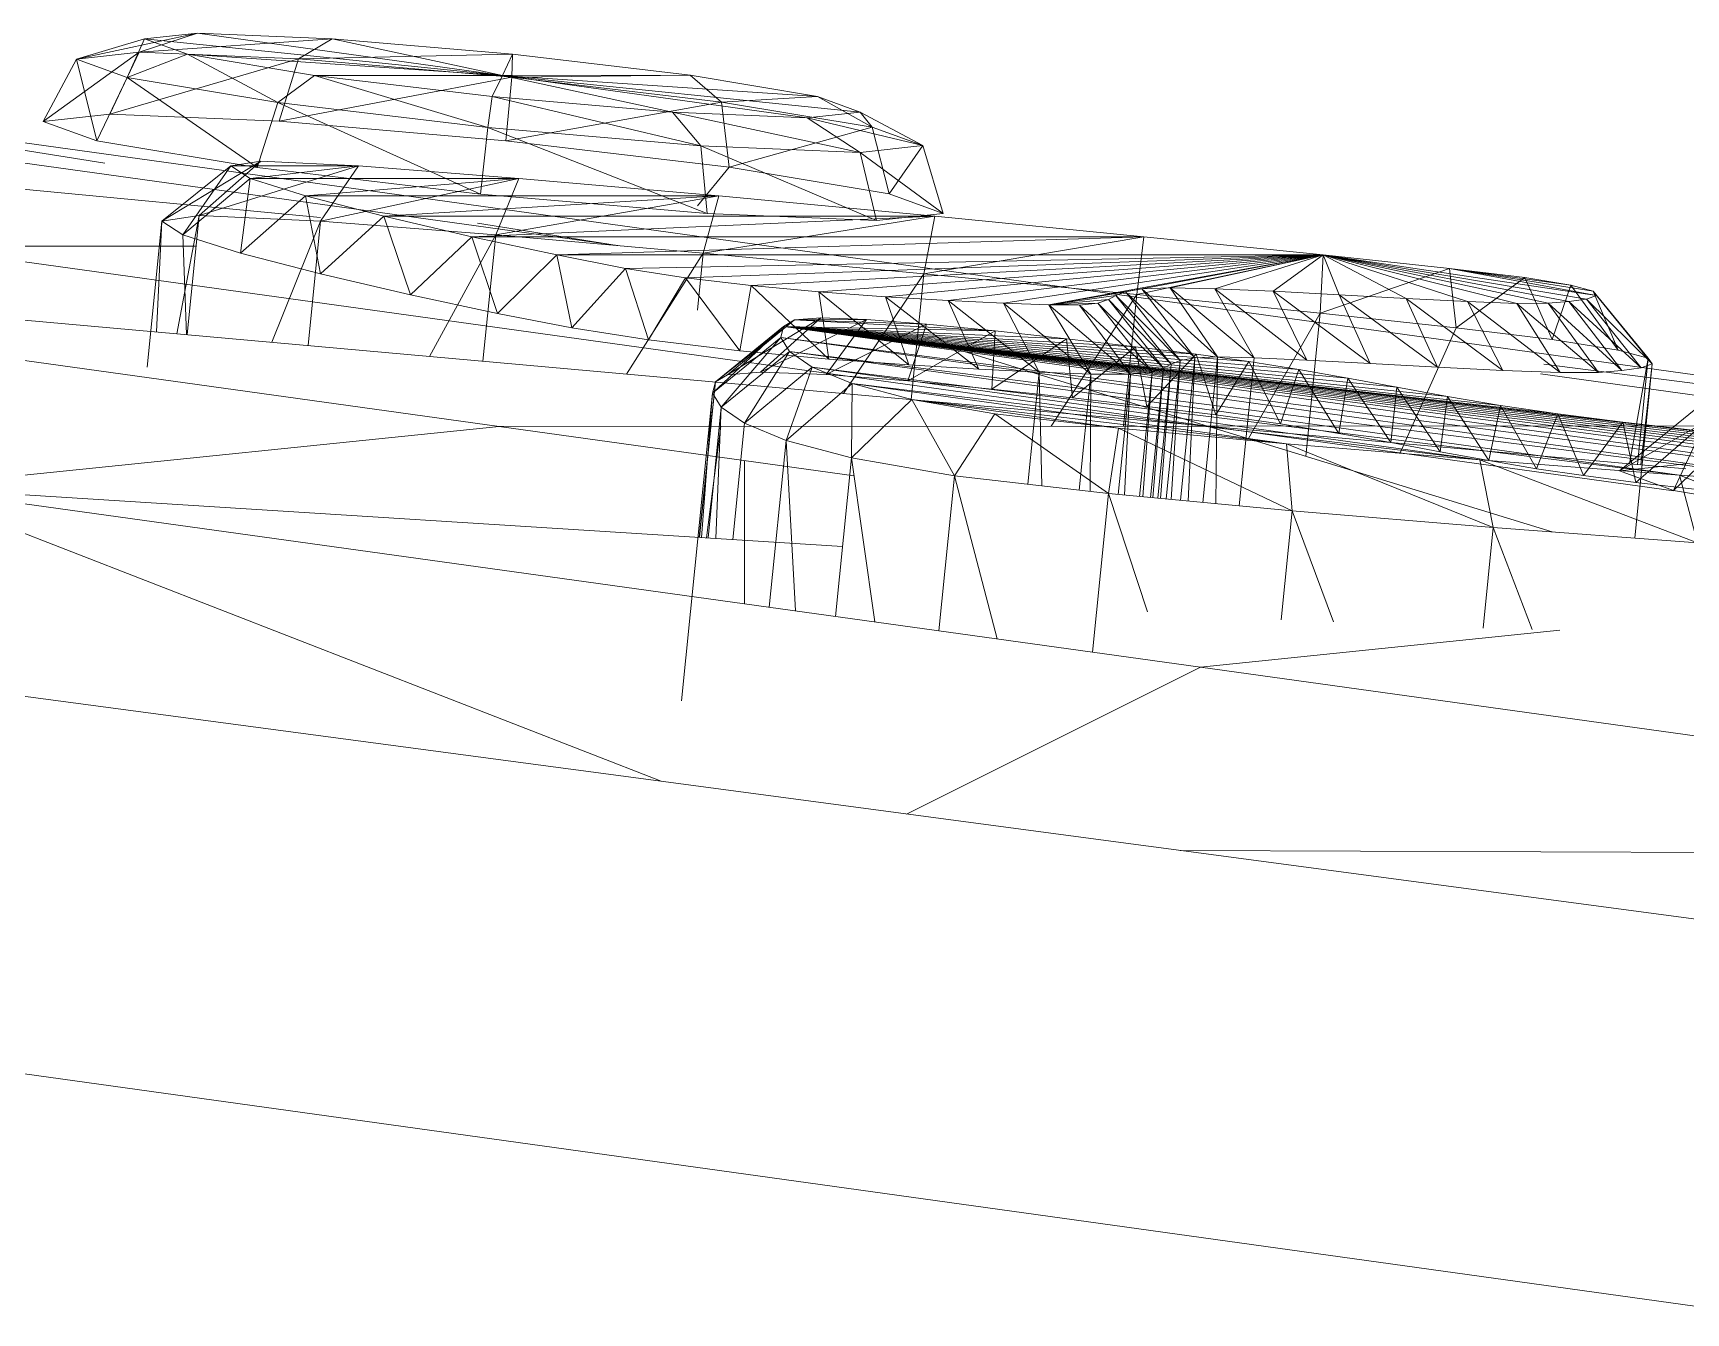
# Model space of a CAD drawing. Extents: x 4834 to 83801, y -13735 to 32221.
# Drawn here: x 13862.828 to 13863.559, y -12474.642 to -12474.076 of the extents above; entities that cross this region are included whole.
import ezdxf

# ---------------------------------------------------------------- set-up
doc = ezdxf.new("R2010")
doc.units = 0
doc.header["$LTSCALE"] = 8
doc.header["$MEASUREMENT"] = 0
doc.layers.add('ELEVATION', color=7, linetype='Continuous', lineweight=25, true_color=0xdda54b)
doc.layers.add('G-IMPT', color=8, linetype='Continuous', lineweight=9)
doc.layers.add('I-FURN', color=30, linetype='Continuous', lineweight=9)

# ---------------------------------------------------------------- blocks, each defined once
blk = doc.blocks.new('Captain_Kirk_simplified_chair_2_22296 - Captain_Kirk_simplified_chair_2_22296-V42-Section 1')
at = {"layer": 'G-IMPT'}
for p, q in [((1112.76138, 22.36732), (1112.08508, 22.46123)), ((1112.57464, 22.4614), (1112.5212, 22.44991)), ((1112.55121, 22.45887), (1112.5212, 22.44991)), ((1112.55121, 22.45887), (1112.54361, 22.44179)), ((1112.57464, 22.4614), (1112.54891, 22.45289)), ((1112.63419, 22.45891), (1112.54891, 22.45289)), ((1112.57464, 22.4614), (1112.55121, 22.45887)), ((1112.7094, 22.44268), (1112.55121, 22.45887)), ((1112.55121, 22.45887), (1112.57016, 22.45201)), ((1112.63419, 22.45891), (1112.57464, 22.4614)), ((1112.7094, 22.44268), (1112.57464, 22.4614)), ((1112.63419, 22.45891), (1112.61929, 22.44995)), ((1112.71389, 22.45207), (1112.63419, 22.45891)), ((1112.7094, 22.44268), (1112.63419, 22.45891)), ((1112.54891, 22.45289), (1112.50637, 22.42237)), ((1112.5212, 22.44991), (1112.50637, 22.42237)), ((1112.54891, 22.45289), (1112.5212, 22.44991)), ((1112.5212, 22.44991), (1112.54361, 22.44179)), ((1112.5212, 22.44991), (1112.53021, 22.41374)), ((1112.54891, 22.45289), (1112.53584, 22.42555)), ((1112.61929, 22.44995), (1112.53584, 22.42555)), ((1112.57016, 22.45201), (1112.54361, 22.44179)), ((1112.61929, 22.44995), (1112.54891, 22.45289)), ((1112.7094, 22.44268), (1112.57016, 22.45201)), ((1112.57016, 22.45201), (1112.62642, 22.44265)), ((1112.57016, 22.45201), (1112.61012, 22.43073)), ((1112.61929, 22.44995), (1112.61071, 22.42242)), ((1112.71389, 22.45207), (1112.61929, 22.44995)), ((1112.7135, 22.44187), (1112.61929, 22.44995)), ((1112.7094, 22.44268), (1112.71389, 22.45207)), ((1112.71389, 22.45207), (1112.7135, 22.44187)), ((1112.79238, 22.44272), (1112.71389, 22.45207)), ((1112.62642, 22.44265), (1112.61012, 22.43073)), ((1112.7094, 22.44268), (1112.62642, 22.44265)), ((1112.62642, 22.44265), (1112.70492, 22.43329)), ((1112.62642, 22.44265), (1112.7029, 22.41967)), ((1112.7094, 22.44268), (1112.70492, 22.43329)), ((1112.7094, 22.44268), (1112.79238, 22.44272)), ((1112.7094, 22.44268), (1112.78462, 22.42646)), ((1112.7094, 22.44268), (1112.84416, 22.42397)), ((1112.7094, 22.44268), (1112.8676, 22.42649)), ((1112.7094, 22.44268), (1112.84865, 22.43336)), ((1112.79238, 22.44272), (1112.7135, 22.44187)), ((1112.79238, 22.44272), (1112.84865, 22.43336)), ((1112.79238, 22.44272), (1112.80629, 22.43081)), ((1112.54361, 22.44179), (1112.53021, 22.41374)), ((1112.54361, 22.44179), (1112.61012, 22.43073)), ((1112.54361, 22.44179), (1112.60095, 22.40197)), ((1112.7135, 22.44187), (1112.61071, 22.42242)), ((1112.7135, 22.44187), (1112.71093, 22.41382)), ((1112.80629, 22.43081), (1112.7135, 22.44187)), ((1113.01825, 22.34063), (1112.34713, 22.43383)), ((1112.53362, 22.40389), (1112.34713, 22.43383)), ((1112.61012, 22.43073), (1112.60095, 22.40197)), ((1112.61012, 22.43073), (1112.7029, 22.41967)), ((1112.61012, 22.43073), (1112.69966, 22.39021)), ((1112.70492, 22.43329), (1112.7029, 22.41967)), ((1112.70492, 22.43329), (1112.78462, 22.42646)), ((1112.70492, 22.43329), (1112.79711, 22.41159)), ((1112.80629, 22.43081), (1112.71093, 22.41382)), ((1112.84865, 22.43336), (1112.80629, 22.43081)), ((1112.80629, 22.43081), (1112.87279, 22.41975)), ((1112.80629, 22.43081), (1112.80964, 22.40206)), ((1112.8676, 22.42649), (1112.84865, 22.43336)), ((1112.84865, 22.43336), (1112.87279, 22.41975)), ((1112.53584, 22.42555), (1112.50637, 22.42237)), ((1112.50637, 22.42237), (1112.53021, 22.41374)), ((1112.61071, 22.42242), (1112.53584, 22.42555)), ((1112.71093, 22.41382), (1112.61071, 22.42242)), ((1112.78462, 22.42646), (1112.84416, 22.42397)), ((1112.78462, 22.42646), (1112.79711, 22.41159)), ((1112.78462, 22.42646), (1112.8675, 22.40865)), ((1112.84416, 22.42397), (1112.8676, 22.42649)), ((1112.84416, 22.42397), (1112.8675, 22.40865)), ((1112.84416, 22.42397), (1112.8952, 22.41164)), ((1112.8676, 22.42649), (1112.8952, 22.41164)), ((1112.8676, 22.42649), (1112.87279, 22.41975)), ((1112.53021, 22.41374), (1112.60095, 22.40197)), ((1112.7029, 22.41967), (1112.69966, 22.39021)), ((1112.7029, 22.41967), (1112.79711, 22.41159)), ((1112.7029, 22.41967), (1112.79988, 22.38161)), ((1112.80964, 22.40206), (1112.71093, 22.41382)), ((1112.87279, 22.41975), (1112.80964, 22.40206)), ((1112.8952, 22.41164), (1112.87279, 22.41975)), ((1112.87279, 22.41975), (1112.88039, 22.39029)), ((1112.79711, 22.41159), (1112.8675, 22.40865)), ((1112.79711, 22.41159), (1112.79988, 22.38161)), ((1112.79711, 22.41159), (1112.87475, 22.37848)), ((1112.8675, 22.40865), (1112.8952, 22.41164)), ((1112.8675, 22.40865), (1112.87475, 22.37848)), ((1112.8675, 22.40865), (1112.90422, 22.38166)), ((1112.8952, 22.41164), (1112.88039, 22.39029)), ((1112.8952, 22.41164), (1112.90422, 22.38166)), ((1112.39516, 22.40204), (1112.62905, 22.37986)), ((1112.5589, 22.37823), (1112.60262, 22.40472)), ((1112.5894, 22.40265), (1112.5589, 22.37823)), ((1112.56821, 22.37224), (1112.5894, 22.40265)), ((1112.60262, 22.40472), (1112.57537, 22.38081)), ((1112.57537, 22.38081), (1112.64585, 22.40265)), ((1112.5894, 22.40265), (1112.60262, 22.40472)), ((1112.5979, 22.39718), (1112.5894, 22.40265)), ((1112.5894, 22.40265), (1112.64585, 22.40265)), ((1112.5979, 22.39718), (1112.64585, 22.40265)), ((1112.60095, 22.40197), (1112.69966, 22.39021)), ((1112.60262, 22.40472), (1112.64585, 22.40265)), ((1112.64585, 22.40265), (1112.62905, 22.37824)), ((1112.64585, 22.40265), (1112.71671, 22.39717)), ((1112.80964, 22.40206), (1112.79556, 22.38506)), ((1112.80964, 22.40206), (1112.88039, 22.39029)), ((1112.5979, 22.39718), (1112.56821, 22.37224)), ((1112.59363, 22.36416), (1112.5979, 22.39718)), ((1112.62233, 22.38941), (1112.5979, 22.39718)), ((1112.5979, 22.39718), (1112.71671, 22.39717)), ((1112.62233, 22.38941), (1112.71671, 22.39717)), ((1112.62905, 22.37824), (1112.71671, 22.39717)), ((1112.71671, 22.39717), (1112.70644, 22.37226)), ((1112.71671, 22.39717), (1112.805, 22.38939)), ((1112.62233, 22.38941), (1112.59363, 22.36416)), ((1112.65693, 22.38044), (1112.62233, 22.38941)), ((1112.62903, 22.35498), (1112.62233, 22.38941)), ((1112.62233, 22.38941), (1112.805, 22.38939)), ((1112.65693, 22.38044), (1112.805, 22.38939)), ((1112.69966, 22.39021), (1112.79988, 22.38161)), ((1112.70644, 22.37226), (1112.805, 22.38939)), ((1112.805, 22.38939), (1112.79811, 22.36417)), ((1112.805, 22.38939), (1112.90048, 22.38041)), ((1112.90422, 22.38166), (1112.88039, 22.39029)), ((1112.5589, 22.37823), (1112.5524, 22.3138)), ((1112.5589, 22.37823), (1112.55654, 22.32931)), ((1112.5589, 22.37823), (1112.57537, 22.38081)), ((1112.56821, 22.37224), (1112.5589, 22.37823)), ((1112.57537, 22.38081), (1112.5655, 22.32851)), ((1112.57537, 22.38081), (1112.57005, 22.3281)), ((1112.57537, 22.38081), (1112.62905, 22.37824)), ((1112.62905, 22.37824), (1112.60757, 22.32474)), ((1112.62905, 22.37824), (1112.6235, 22.32331)), ((1112.65693, 22.38044), (1112.62903, 22.35498)), ((1112.62905, 22.37824), (1112.70644, 22.37226)), ((1112.6959, 22.37137), (1112.65693, 22.38044)), ((1112.66873, 22.34574), (1112.65693, 22.38044)), ((1112.65693, 22.38044), (1112.90048, 22.38041)), ((1112.6959, 22.37137), (1112.90048, 22.38041)), ((1112.76008, 22.36753), (1112.69837, 22.37743)), ((1112.79811, 22.36417), (1112.90048, 22.38041)), ((1112.79988, 22.38161), (1112.87475, 22.37848)), ((1112.87475, 22.37848), (1112.90422, 22.38166)), ((1112.90048, 22.38041), (1112.89572, 22.355)), ((1112.90048, 22.38041), (1112.99294, 22.37135)), ((1112.59363, 22.36416), (1112.56821, 22.37224)), ((1112.56821, 22.37224), (1112.56984, 22.32812)), ((1112.6959, 22.37137), (1112.66873, 22.34574)), ((1112.70644, 22.37226), (1112.6772, 22.3185)), ((1112.73347, 22.36331), (1112.6959, 22.37137)), ((1112.70721, 22.33749), (1112.6959, 22.37137)), ((1112.6959, 22.37137), (1112.99294, 22.37135)), ((1112.70644, 22.37226), (1112.7008, 22.31638)), ((1112.70644, 22.37226), (1112.79811, 22.36417)), ((1112.73347, 22.36331), (1112.99294, 22.37135)), ((1112.89572, 22.355), (1112.99294, 22.37135)), ((1112.99294, 22.37135), (1112.98983, 22.34578)), ((1112.99294, 22.37135), (1113.07217, 22.36331)), ((1112.70803, 22.28754), (1112.13558, 22.36704)), ((1113.02103, 22.28768), (1112.1638, 22.36451)), ((1113.02103, 22.28768), (1112.44858, 22.36718)), ((1112.45915, 22.36718), (1112.574, 22.36723)), ((1112.62903, 22.35498), (1112.59363, 22.36416)), ((1112.73347, 22.36331), (1112.70721, 22.33749)), ((1112.76386, 22.35735), (1112.73347, 22.36331)), ((1112.74014, 22.33104), (1112.73347, 22.36331)), ((1112.73347, 22.36331), (1113.07217, 22.36331)), ((1112.76386, 22.35735), (1113.07217, 22.36331)), ((1112.79811, 22.36417), (1112.76428, 22.31069)), ((1112.79039, 22.3532), (1113.07217, 22.36331)), ((1112.79811, 22.36417), (1112.79556, 22.33893)), ((1112.79811, 22.36417), (1112.89572, 22.355)), ((1112.8193, 22.34977), (1113.07217, 22.36331)), ((1112.8492, 22.34701), (1113.07217, 22.36331)), ((1112.87869, 22.34483), (1113.07217, 22.36331)), ((1112.9064, 22.34318), (1113.07217, 22.36331)), ((1112.93091, 22.342), (1113.07217, 22.36331)), ((1112.95085, 22.34121), (1113.07217, 22.36331)), ((1112.98983, 22.34578), (1113.07217, 22.36331)), ((1112.99204, 22.34829), (1113.07217, 22.36331)), ((1113.00449, 22.34883), (1113.07217, 22.36331)), ((1113.02426, 22.34841), (1113.07217, 22.36331)), ((1113.05012, 22.34727), (1113.07217, 22.36331)), ((1113.07217, 22.36331), (1113.07082, 22.33755)), ((1113.07217, 22.36331), (1113.12794, 22.35739)), ((1113.17163, 22.34196), (1113.07217, 22.36331)), ((1113.15783, 22.3419), (1113.07217, 22.36331)), ((1113.13594, 22.34272), (1113.07217, 22.36331)), ((1113.1088, 22.3441), (1113.07217, 22.36331)), ((1113.07925, 22.34573), (1113.07217, 22.36331)), ((1113.07217, 22.36331), (1113.19294, 22.34534)), ((1113.07217, 22.36331), (1113.18856, 22.34382)), ((1113.07217, 22.36331), (1113.18067, 22.34272)), ((1112.66873, 22.34574), (1112.62903, 22.35498)), ((1112.76386, 22.35735), (1112.74014, 22.33104)), ((1112.79039, 22.3532), (1112.76386, 22.35735)), ((1112.774, 22.32574), (1112.76386, 22.35735)), ((1112.89572, 22.355), (1112.86023, 22.3021)), ((1112.89572, 22.355), (1112.89011, 22.29942)), ((1112.89572, 22.355), (1112.98983, 22.34578)), ((1113.07082, 22.33755), (1113.12794, 22.35739)), ((1113.12794, 22.35739), (1113.16131, 22.35332)), ((1113.12794, 22.35739), (1113.13095, 22.33118)), ((1113.12794, 22.35739), (1113.18168, 22.35001)), ((1113.12794, 22.35739), (1113.19143, 22.34738)), ((1113.12794, 22.35739), (1113.19294, 22.34534)), ((1112.79039, 22.3532), (1112.774, 22.32574)), ((1112.8193, 22.34977), (1112.79039, 22.3532)), ((1112.81438, 22.32095), (1112.79039, 22.3532)), ((1112.8193, 22.34977), (1112.81438, 22.32095)), ((1112.8492, 22.34701), (1112.8193, 22.34977)), ((1112.85374, 22.3173), (1112.8193, 22.34977)), ((1112.99204, 22.34829), (1112.95085, 22.34121)), ((1112.99204, 22.34829), (1112.98478, 22.34702)), ((1113.00449, 22.34883), (1112.99204, 22.34829)), ((1113.02545, 22.31825), (1112.99204, 22.34829)), ((1112.99204, 22.34829), (1113.01542, 22.31782)), ((1113.02426, 22.34841), (1113.00449, 22.34883)), ((1113.04162, 22.31791), (1113.00449, 22.34883)), ((1113.00449, 22.34883), (1113.02545, 22.31825)), ((1113.05012, 22.34727), (1113.02426, 22.34841)), ((1113.06491, 22.31689), (1113.02426, 22.34841)), ((1113.02426, 22.34841), (1113.04162, 22.31791)), ((1113.07925, 22.34573), (1113.05012, 22.34727)), ((1113.0929, 22.31541), (1113.05012, 22.34727)), ((1113.05012, 22.34727), (1113.06491, 22.31689)), ((1113.13095, 22.33118), (1113.16131, 22.35332)), ((1113.16131, 22.35332), (1113.18168, 22.35001)), ((1113.16131, 22.35332), (1113.17341, 22.32599)), ((1113.17341, 22.32599), (1113.18168, 22.35001)), ((1113.18168, 22.35001), (1113.19143, 22.34738)), ((1113.18168, 22.35001), (1113.20251, 22.32126)), ((1113.19143, 22.34738), (1113.2158, 22.31768)), ((1113.20251, 22.32126), (1113.19143, 22.34738)), ((1113.19143, 22.34738), (1113.19294, 22.34534)), ((1112.70721, 22.33749), (1112.66873, 22.34574)), ((1112.87869, 22.34483), (1112.8492, 22.34701)), ((1112.889, 22.3147), (1112.8492, 22.34701)), ((1112.8492, 22.34701), (1112.85374, 22.3173)), ((1112.9064, 22.34318), (1112.87869, 22.34483)), ((1112.92004, 22.31286), (1112.87869, 22.34483)), ((1112.87869, 22.34483), (1112.889, 22.3147)), ((1112.93091, 22.342), (1112.9064, 22.34318)), ((1112.94658, 22.31157), (1112.9064, 22.34318)), ((1112.9064, 22.34318), (1112.92004, 22.31286)), ((1112.95085, 22.34121), (1112.93091, 22.342)), ((1112.96953, 22.31067), (1112.93091, 22.342)), ((1112.93091, 22.342), (1112.94658, 22.31157)), ((1112.98478, 22.34702), (1112.95085, 22.34121)), ((1112.98056, 22.34533), (1112.95085, 22.34121)), ((1112.97722, 22.34357), (1112.95085, 22.34121)), ((1112.97259, 22.34208), (1112.95085, 22.34121)), ((1112.96452, 22.34118), (1112.95085, 22.34121)), ((1112.98694, 22.31063), (1112.95085, 22.34121)), ((1112.95085, 22.34121), (1112.96953, 22.31067)), ((1112.98983, 22.34578), (1112.952, 22.28765)), ((1112.97259, 22.34208), (1112.96452, 22.34118)), ((1112.99663, 22.31171), (1112.96452, 22.34118)), ((1112.96452, 22.34118), (1112.98694, 22.31063)), ((1112.97722, 22.34357), (1112.97259, 22.34208)), ((1113.00163, 22.31332), (1112.97259, 22.34208)), ((1112.97259, 22.34208), (1112.99663, 22.31171)), ((1112.98056, 22.34533), (1112.97722, 22.34357)), ((1113.005, 22.31509), (1112.97722, 22.34357)), ((1112.97722, 22.34357), (1113.00163, 22.31332)), ((1112.98478, 22.34702), (1112.98056, 22.34533)), ((1113.00902, 22.3167), (1112.98056, 22.34533)), ((1112.98056, 22.34533), (1113.005, 22.31509)), ((1112.98983, 22.34578), (1112.98396, 22.28767)), ((1113.01542, 22.31782), (1112.98478, 22.34702)), ((1112.98478, 22.34702), (1113.00902, 22.3167)), ((1112.98983, 22.34578), (1113.07082, 22.33755)), ((1113.59071, 22.26113), (1113.01825, 22.34063)), ((1113.1088, 22.3441), (1113.07925, 22.34573)), ((1113.12267, 22.31377), (1113.07925, 22.34573)), ((1113.07925, 22.34573), (1113.0929, 22.31541)), ((1113.13594, 22.34272), (1113.1088, 22.3441)), ((1113.15151, 22.3123), (1113.1088, 22.3441)), ((1113.1088, 22.3441), (1113.12267, 22.31377)), ((1113.15783, 22.3419), (1113.13594, 22.34272)), ((1113.17691, 22.31135), (1113.13594, 22.34272)), ((1113.13594, 22.34272), (1113.15151, 22.3123)), ((1113.17163, 22.34196), (1113.15783, 22.3419)), ((1113.15783, 22.3419), (1113.19388, 22.31142)), ((1113.15783, 22.3419), (1113.17691, 22.31135)), ((1113.17163, 22.34196), (1113.18067, 22.34272)), ((1113.17163, 22.34196), (1113.19388, 22.31142)), ((1113.17163, 22.34196), (1113.20415, 22.31228)), ((1113.18856, 22.34382), (1113.18067, 22.34272)), ((1113.21269, 22.31347), (1113.18067, 22.34272)), ((1113.18067, 22.34272), (1113.20415, 22.31228)), ((1113.19294, 22.34534), (1113.18856, 22.34382)), ((1113.21764, 22.31519), (1113.18856, 22.34382)), ((1113.18856, 22.34382), (1113.21269, 22.31347)), ((1113.2158, 22.31768), (1113.19294, 22.34534)), ((1113.19294, 22.34534), (1113.21764, 22.31519)), ((1112.74014, 22.33104), (1112.70721, 22.33749)), ((1112.80352, 22.30718), (1112.83854, 22.33463)), ((1112.80882, 22.31039), (1112.85009, 22.33554)), ((1112.83854, 22.33463), (1112.80882, 22.31039)), ((1112.85009, 22.33554), (1112.82352, 22.31155)), ((1112.82352, 22.31155), (1112.87036, 22.33477)), ((1112.83362, 22.33165), (1112.83854, 22.33463)), ((1112.83854, 22.33463), (1112.85009, 22.33554)), ((1112.83854, 22.33463), (1112.87036, 22.33477)), ((1112.83854, 22.33463), (1112.89689, 22.33271)), ((1112.83854, 22.33463), (1112.92719, 22.32975)), ((1112.85009, 22.33554), (1112.87036, 22.33477)), ((1112.87036, 22.33477), (1112.85248, 22.31045)), ((1112.85248, 22.31045), (1112.89689, 22.33271)), ((1112.87036, 22.33477), (1112.89689, 22.33271)), ((1112.89689, 22.33271), (1112.88861, 22.30764)), ((1112.89689, 22.33271), (1112.92719, 22.32975)), ((1113.07082, 22.33755), (1113.03914, 22.28213)), ((1113.07082, 22.33755), (1113.06444, 22.27436)), ((1113.07082, 22.33755), (1113.13095, 22.33118)), ((1112.774, 22.32574), (1112.74014, 22.33104)), ((1112.81438, 22.32095), (1112.774, 22.32574)), ((1112.8023, 22.30226), (1112.83362, 22.33165)), ((1112.83243, 22.32685), (1112.8023, 22.30226)), ((1112.83362, 22.33165), (1112.80352, 22.30718)), ((1112.80616, 22.29602), (1112.83243, 22.32685)), ((1112.83243, 22.32685), (1112.83362, 22.33165)), ((1113.38119, 22.25552), (1112.83243, 22.32685)), ((1113.31234, 22.26011), (1112.83243, 22.32685)), ((1112.83623, 22.32071), (1112.83243, 22.32685)), ((1113.01596, 22.3195), (1112.83362, 22.33165)), ((1113.03928, 22.3163), (1112.83362, 22.33165)), ((1113.06147, 22.3127), (1112.83362, 22.33165)), ((1113.08311, 22.30884), (1112.83362, 22.33165)), ((1113.10478, 22.30482), (1112.83362, 22.33165)), ((1113.12707, 22.30077), (1112.83362, 22.33165)), ((1113.15056, 22.2968), (1112.83362, 22.33165)), ((1113.17583, 22.29303), (1112.83362, 22.33165)), ((1113.20458, 22.28936), (1112.83362, 22.33165)), ((1113.38499, 22.26866), (1112.83362, 22.33165)), ((1113.40459, 22.26545), (1112.83362, 22.33165)), ((1113.42519, 22.26185), (1112.83362, 22.33165)), ((1113.44351, 22.25828), (1112.83362, 22.33165)), ((1113.45623, 22.25517), (1112.83362, 22.33165)), ((1113.46005, 22.25293), (1112.83362, 22.33165)), ((1113.45168, 22.25197), (1112.83362, 22.33165)), ((1113.42781, 22.25272), (1112.83362, 22.33165)), ((1113.38119, 22.25552), (1112.83362, 22.33165)), ((1112.83362, 22.33165), (1112.92719, 22.32975)), ((1112.83362, 22.33165), (1112.95879, 22.3263)), ((1112.83362, 22.33165), (1112.98921, 22.32276)), ((1112.88861, 22.30764), (1112.92719, 22.32975)), ((1112.92719, 22.32975), (1112.92565, 22.30403)), ((1112.92565, 22.30403), (1112.95879, 22.3263)), ((1112.92719, 22.32975), (1112.95879, 22.3263)), ((1112.95879, 22.3263), (1112.98921, 22.32276)), ((1112.95879, 22.3263), (1112.96137, 22.30013)), ((1113.13095, 22.33118), (1113.10623, 22.27585)), ((1113.13095, 22.33118), (1113.17341, 22.32599)), ((1113.17341, 22.32599), (1113.20251, 22.32126)), ((1112.83623, 22.32071), (1112.80616, 22.29602)), ((1112.85374, 22.3173), (1112.81438, 22.32095)), ((1112.81647, 22.28892), (1112.83623, 22.32071)), ((1113.31234, 22.26011), (1112.83623, 22.32071)), ((1113.2296, 22.266), (1112.83623, 22.32071)), ((1112.84631, 22.31376), (1112.83623, 22.32071)), ((1113.02103, 22.28768), (1112.91343, 22.32068)), ((1112.96137, 22.30013), (1112.98921, 22.32276)), ((1113.01596, 22.3195), (1112.98921, 22.32276)), ((1112.98921, 22.32276), (1112.99427, 22.29629)), ((1113.01596, 22.3195), (1112.99427, 22.29629)), ((1113.02545, 22.31825), (1113.01542, 22.31782)), ((1113.01596, 22.3195), (1113.03928, 22.3163)), ((1113.01596, 22.3195), (1113.02467, 22.29259)), ((1113.02545, 22.31825), (1113.01896, 22.25397)), ((1113.02545, 22.31825), (1113.02467, 22.25344)), ((1113.04162, 22.31791), (1113.02545, 22.31825)), ((1113.20251, 22.32126), (1113.2158, 22.31768)), ((1112.80882, 22.31039), (1112.82352, 22.31155)), ((1112.84631, 22.31376), (1112.81647, 22.28892)), ((1112.82352, 22.31155), (1112.85248, 22.31045)), ((1112.83479, 22.28137), (1112.84631, 22.31376)), ((1113.2296, 22.266), (1112.84631, 22.31376)), ((1113.14134, 22.27273), (1112.84631, 22.31376)), ((1112.86395, 22.30649), (1112.84631, 22.31376)), ((1112.889, 22.3147), (1112.85374, 22.3173)), ((1112.92004, 22.31286), (1112.889, 22.3147)), ((1112.94658, 22.31157), (1112.92004, 22.31286)), ((1112.94658, 22.31157), (1112.94157, 22.26199)), ((1112.96953, 22.31067), (1112.94658, 22.31157)), ((1112.94658, 22.31157), (1112.94783, 22.26127)), ((1112.99663, 22.31171), (1112.98694, 22.31063)), ((1112.99663, 22.31171), (1112.99106, 22.25658)), ((1112.99663, 22.31171), (1112.99253, 22.25644)), ((1113.00163, 22.31332), (1112.99585, 22.25613)), ((1113.00163, 22.31332), (1112.99663, 22.31171)), ((1113.00163, 22.31332), (1112.99686, 22.25604)), ((1113.005, 22.31509), (1112.99902, 22.25583)), ((1113.005, 22.31509), (1113.00027, 22.25572)), ((1113.005, 22.31509), (1113.00163, 22.31332)), ((1113.00902, 22.3167), (1113.00283, 22.25548)), ((1113.00902, 22.3167), (1113.00495, 22.25528)), ((1113.00902, 22.3167), (1113.005, 22.31509)), ((1113.01542, 22.31782), (1113.00902, 22.3167)), ((1113.01542, 22.31782), (1113.00906, 22.2549)), ((1113.01542, 22.31782), (1113.01251, 22.25457)), ((1113.03928, 22.3163), (1113.02467, 22.29259)), ((1113.04162, 22.31791), (1113.03501, 22.25247)), ((1113.03928, 22.3163), (1113.06147, 22.3127)), ((1113.03928, 22.3163), (1113.05335, 22.28865)), ((1113.06491, 22.31689), (1113.04162, 22.31791)), ((1113.05335, 22.28865), (1113.06147, 22.3127)), ((1113.06147, 22.3127), (1113.08311, 22.30884)), ((1113.06147, 22.3127), (1113.0791, 22.28448)), ((1113.0929, 22.31541), (1113.06491, 22.31689)), ((1113.12267, 22.31377), (1113.0929, 22.31541)), ((1113.15151, 22.3123), (1113.12267, 22.31377)), ((1113.17691, 22.31135), (1113.15151, 22.3123)), ((1113.33383, 22.28782), (1113.1682, 22.31082)), ((1113.37433, 22.28884), (1113.16965, 22.31505)), ((1113.19388, 22.31142), (1113.17691, 22.31135)), ((1113.19388, 22.31142), (1113.20415, 22.31228)), ((1113.21269, 22.31347), (1113.20415, 22.31228)), ((1113.2158, 22.31768), (1113.20751, 22.27097)), ((1113.21764, 22.31519), (1113.20986, 22.23816)), ((1113.2158, 22.31768), (1113.21105, 22.27065)), ((1113.21764, 22.31519), (1113.2126, 22.27051)), ((1113.21764, 22.31519), (1113.21269, 22.31347)), ((1113.2158, 22.31768), (1113.21764, 22.31519)), ((1112.80352, 22.30718), (1112.79632, 22.23854)), ((1112.80352, 22.30718), (1112.79659, 22.23852)), ((1112.8023, 22.30226), (1112.80352, 22.30718)), ((1112.80352, 22.30718), (1112.80882, 22.31039)), ((1112.86395, 22.30649), (1112.83479, 22.28137)), ((1112.85248, 22.31045), (1112.88861, 22.30764)), ((1112.86371, 22.27365), (1112.86395, 22.30649)), ((1113.14134, 22.27273), (1112.86395, 22.30649)), ((1113.05592, 22.2798), (1112.86395, 22.30649)), ((1112.89043, 22.29942), (1112.86395, 22.30649)), ((1112.88861, 22.30764), (1112.92565, 22.30403)), ((1112.92565, 22.30403), (1112.96137, 22.30013)), ((1112.96953, 22.31067), (1112.96435, 22.25936)), ((1112.96953, 22.31067), (1112.96925, 22.25879)), ((1112.98694, 22.31063), (1112.96953, 22.31067)), ((1112.98694, 22.31063), (1112.98157, 22.25746)), ((1112.98694, 22.31063), (1112.98437, 22.2572)), ((1113.0791, 22.28448), (1113.08311, 22.30884)), ((1113.08311, 22.30884), (1113.10478, 22.30482)), ((1113.08311, 22.30884), (1113.1021, 22.28038)), ((1113.1021, 22.28038), (1113.10478, 22.30482)), ((1113.10478, 22.30482), (1113.12707, 22.30077)), ((1113.10478, 22.30482), (1113.12393, 22.27633)), ((1113.27142, 22.30689), (1113.20315, 22.26787)), ((1113.24799, 22.30437), (1113.20315, 22.26787)), ((1113.24799, 22.30437), (1113.22698, 22.25924)), ((1112.8023, 22.30226), (1112.78856, 22.16622)), ((1112.8023, 22.30226), (1112.79738, 22.23847)), ((1112.80616, 22.29602), (1112.8023, 22.30226)), ((1112.89043, 22.29942), (1112.86371, 22.27365)), ((1113.05592, 22.2798), (1112.89043, 22.29942)), ((1112.98169, 22.28673), (1112.89043, 22.29942)), ((1112.92704, 22.29305), (1112.89043, 22.29942)), ((1112.90917, 22.26574), (1112.89043, 22.29942)), ((1112.96137, 22.30013), (1112.99427, 22.29629)), ((1113.02467, 22.29259), (1112.99427, 22.29629)), ((1113.12393, 22.27633), (1113.12707, 22.30077)), ((1113.12707, 22.30077), (1113.15056, 22.2968)), ((1113.12707, 22.30077), (1113.14534, 22.27244)), ((1113.14534, 22.27244), (1113.15056, 22.2968)), ((1113.15056, 22.2968), (1113.17583, 22.29303)), ((1113.15056, 22.2968), (1113.16649, 22.26886)), ((1113.26694, 22.29751), (1113.22698, 22.25924)), ((1112.80616, 22.29602), (1112.80034, 22.23828)), ((1112.80616, 22.29602), (1112.80369, 22.23807)), ((1112.81647, 22.28892), (1112.80616, 22.29602)), ((1112.81647, 22.28892), (1112.81129, 22.23759)), ((1112.83479, 22.28137), (1112.81647, 22.28892)), ((1112.92704, 22.29305), (1112.90917, 22.26574)), ((1112.98169, 22.28673), (1112.92704, 22.29305)), ((1112.97723, 22.25787), (1112.92704, 22.29305)), ((1113.02467, 22.29259), (1113.05335, 22.28865)), ((1113.16649, 22.26886), (1113.17583, 22.29303)), ((1113.17583, 22.29303), (1113.20458, 22.28936)), ((1113.17583, 22.29303), (1113.18717, 22.26578)), ((1113.18717, 22.26578), (1113.20458, 22.28936)), ((1113.20458, 22.28936), (1113.23684, 22.28567)), ((1113.20458, 22.28936), (1113.21033, 22.26282)), ((1113.20458, 22.28936), (1113.38499, 22.26866)), ((1112.44555, 22.26063), (1112.70803, 22.28754)), ((1113.02103, 22.28768), (1112.70803, 22.28754)), ((1112.86484, 22.26577), (1112.70803, 22.28754)), ((1112.80591, 22.28759), (1112.79961, 22.23833)), ((1112.98169, 22.28673), (1112.97723, 22.25787)), ((1113.05592, 22.2798), (1112.98169, 22.28673)), ((1113.05851, 22.25027), (1112.98169, 22.28673)), ((1113.02103, 22.28768), (1113.33383, 22.28782)), ((1113.17333, 22.24094), (1113.02103, 22.28768)), ((1113.22698, 22.25908), (1113.02103, 22.28768)), ((1113.02103, 22.28768), (1113.23239, 22.26874)), ((1113.05335, 22.28865), (1113.0791, 22.28448)), ((1113.0791, 22.28448), (1113.1021, 22.28038)), ((1113.21033, 22.26282), (1113.23684, 22.28567)), ((1112.83479, 22.28137), (1112.82734, 22.20761)), ((1112.86371, 22.27365), (1112.83479, 22.28137)), ((1112.83479, 22.28137), (1112.83898, 22.20599)), ((1113.14134, 22.27273), (1113.05592, 22.2798)), ((1113.14735, 22.24292), (1113.05592, 22.2798)), ((1113.05592, 22.2798), (1113.05851, 22.25027)), ((1113.1021, 22.28038), (1113.12393, 22.27633)), ((1113.12393, 22.27633), (1113.14534, 22.27244)), ((1112.81647, 22.27249), (1112.81645, 22.20912)), ((1112.86371, 22.27365), (1112.85663, 22.20354)), ((1112.90917, 22.26574), (1112.86371, 22.27365)), ((1112.86371, 22.27365), (1112.87405, 22.20112)), ((1113.2296, 22.266), (1113.14134, 22.27273)), ((1113.23767, 22.23604), (1113.14134, 22.27273)), ((1113.14134, 22.27273), (1113.14735, 22.24292)), ((1113.14534, 22.27244), (1113.16649, 22.26886)), ((1113.16649, 22.26886), (1113.18717, 22.26578)), ((1113.23262, 22.27104), (1113.20315, 22.26787)), ((1113.20315, 22.26787), (1113.22698, 22.25924)), ((1112.77955, 22.13069), (1112.44555, 22.26063)), ((1113.018, 22.18113), (1112.44555, 22.26063)), ((1112.44555, 22.26063), (1112.85976, 22.23454)), ((1112.90917, 22.26574), (1112.90225, 22.1972)), ((1112.97723, 22.25787), (1112.90917, 22.26574)), ((1112.90917, 22.26574), (1112.92803, 22.19363)), ((1113.18717, 22.26578), (1113.21033, 22.26282)), ((1113.21033, 22.26282), (1113.23879, 22.25956)), ((1113.31234, 22.26011), (1113.2296, 22.266)), ((1113.32197, 22.23003), (1113.2296, 22.266)), ((1113.2296, 22.266), (1113.23767, 22.23604)), ((1112.97723, 22.25787), (1112.97015, 22.18778)), ((1113.05851, 22.25027), (1112.97723, 22.25787)), ((1112.97723, 22.25787), (1112.99456, 22.20561)), ((1113.22698, 22.25924), (1113.29774, 22.24746)), ((1113.05851, 22.25027), (1113.05365, 22.20208)), ((1113.14735, 22.24292), (1113.05851, 22.25027)), ((1113.05851, 22.25027), (1113.07679, 22.20113)), ((1113.14735, 22.24292), (1113.14286, 22.19842)), ((1113.23767, 22.23604), (1113.14735, 22.24292)), ((1113.14735, 22.24292), (1113.16454, 22.19778)), ((1113.018, 22.18113), (1113.17679, 22.19742)), ((1112.88797, 22.11623), (1113.018, 22.18113)), ((1113.61721, 22.09792), (1113.018, 22.18113)), ((1113.61721, 22.09792), (1113.00894, 22.10011))]:
    blk.add_line(p, q, dxfattribs=at)
at = {"layer": 'I-FURN'}
for p, q in [((1109.34541, 22.43973), (1116.50728, 21.44397)), ((1116.99123, 21.56922), (1110.46133, 22.43973))]:
    blk.add_line(p, q, dxfattribs=at)

msp = doc.modelspace()

# ---------------------------------------------------------------- block references
at = {"layer": 'ELEVATION', "color": 6, "linetype": 'Continuous', "lineweight": 0}
msp.add_blockref('Captain_Kirk_simplified_chair_2_22296 - Captain_Kirk_simplified_chair_2_22296-V42-Section 1', (12750.32625, -12496.53771), dxfattribs=at)

doc.saveas('drawing.dxf')
